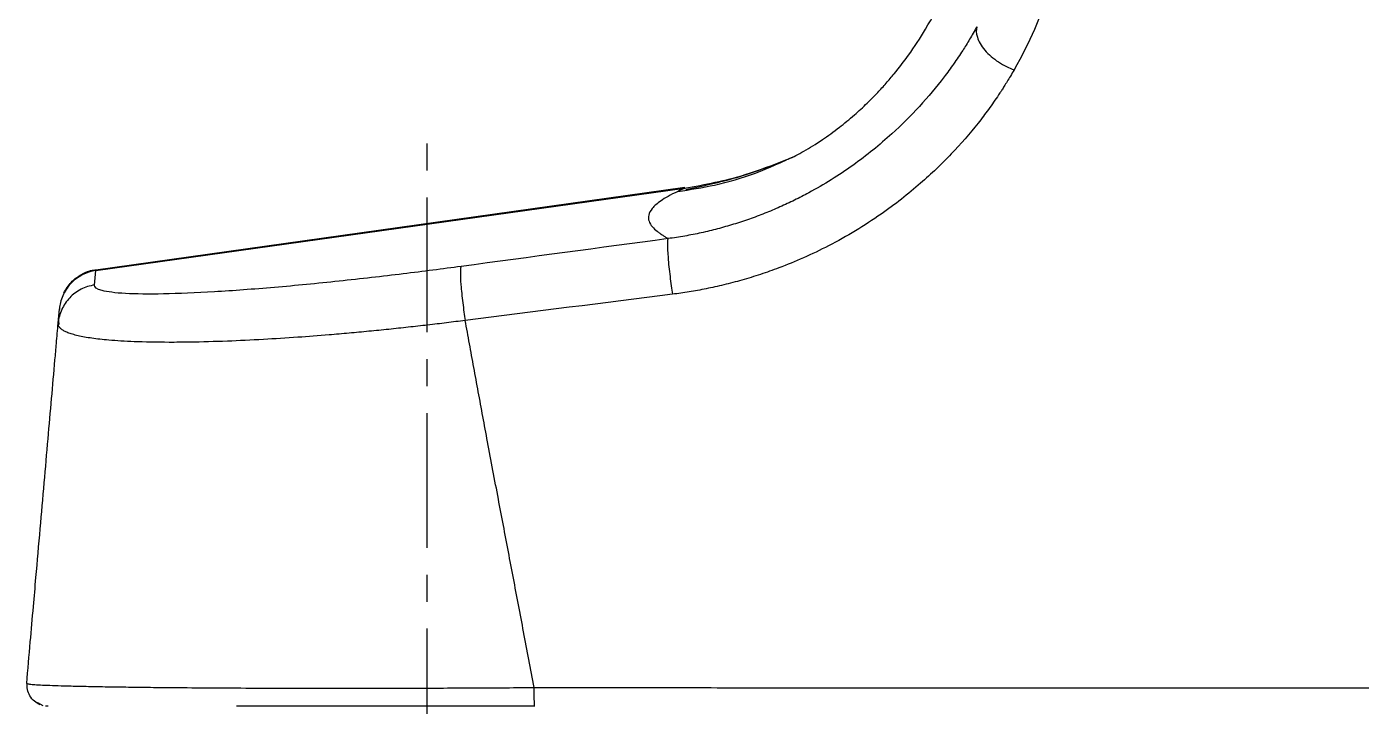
# Model space of a CAD drawing. Header units: millimetres. Extents: x 1243 to 1837, y -609 to -189.
# Drawn here: x 1561.8 to 1624.7, y -512.7 to -480.6 of the extents above; entities that cross this region are included whole.
import ezdxf

# ---------------------------------------------------------------- set-up
doc = ezdxf.new("R2010")
doc.units = ezdxf.units.MM
doc.header["$LTSCALE"] = 0.1
doc.linetypes.add('CENTERX2', pattern=[101.6, 63.5, -12.7, 12.7, -12.7])
doc.layers.get('0').update_dxf_attribs({"lineweight": 13})
doc.layers.add('CENTER', color=1, linetype='CENTERX2')

msp = doc.modelspace()

# ---------------------------------------------------------------- linework, layer by layer
at = {"color": 7, "linetype": 'Continuous', "lineweight": 25}
for p, q in [((1565.027, -492.101), (1592.796, -488.218)), ((1565.028, -492.145), (1592.785, -488.264)), ((1592.785, -488.264), (1592.805, -488.284)), ((1564.968, -492.824), (1565.028, -492.145)), ((1565.028, -492.145), (1565.031, -492.129)), ((1563.255, -494.624), (1563.314, -493.945)), ((1563.314, -493.945), (1563.311, -493.976)), ((1563.295, -494.678), (1563.281, -494.512)), ((1561.77, -511.599), (1561.843, -511.611)), ((1562.553, -512.654), (1562.295, -512.516)), ((1562.777, -512.667), (1562.66, -512.667))]:
    msp.add_line(p, q, dxfattribs=at)
for points, knots in [([(1597.671, -486.897), (1597.91, -486.779), (1598.402, -486.538), (1599.228, -486.021), (1600.03, -485.441), (1600.738, -484.859), (1601.343, -484.305), (1601.838, -483.806), (1602.271, -483.334), (1602.784, -482.73), (1603.417, -481.903), (1604.221, -480.673), (1605.069, -479.058), (1605.84, -477.04), (1606.418, -474.714), (1606.509, -473.066), (1606.554, -472.234)], [0, 0, 0, 0, 0.084151, 0.172911, 0.248957, 0.312742, 0.364637, 0.405051, 0.434647, 0.461548, 0.512566, 0.580996, 0.666255, 0.767294, 0.882469, 1, 1, 1, 1]), ([(1610.742, -475.51), (1610.601, -476.577), (1610.36, -477.727), (1609.58, -480.142), (1609.04, -481.408), (1608.315, -482.68)], [0, 0, 0, 0, 0.5, 0.5, 1, 1, 1, 1]), ([(1606.558, -480.65), (1606.502, -480.752), (1606.391, -480.95), (1606.222, -481.237), (1606.057, -481.507), (1605.81, -481.896), (1605.471, -482.4), (1604.819, -483.291), (1603.886, -484.409), (1602.468, -485.824), (1600.742, -487.221), (1599.146, -488.219), (1597.965, -488.828), (1597.274, -489.151), (1596.564, -489.45), (1595.837, -489.723), (1595.094, -489.967), (1594.337, -490.183), (1593.569, -490.367), (1592.792, -490.523), (1592.268, -490.599), (1592.006, -490.637)], [0, 0, 0, 0, 0.022173, 0.043049, 0.062643, 0.080967, 0.128056, 0.173183, 0.277938, 0.379902, 0.50883, 0.638363, 0.677822, 0.717552, 0.757518, 0.797684, 0.838007, 0.878446, 0.918955, 0.959488, 1, 1, 1, 1]), ([(1606.558, -480.65), (1606.521, -480.787), (1606.521, -480.956), (1606.641, -481.337), (1606.761, -481.55), (1607.11, -481.959), (1607.336, -482.154), (1607.822, -482.472), (1608.078, -482.595), (1608.315, -482.68)], [0, 0, 0, 0, 0.25, 0.25, 0.5, 0.5, 0.75, 0.75, 1, 1, 1, 1]), ([(1608.315, -482.68), (1608.257, -482.78), (1608.149, -482.967), (1607.992, -483.226), (1607.857, -483.443), (1607.744, -483.619), (1607.656, -483.754), (1607.452, -484.06), (1607.119, -484.538), (1606.404, -485.478), (1605.375, -486.664), (1603.858, -488.12), (1601.95, -489.611), (1600.056, -490.755), (1598.409, -491.544), (1597.331, -491.985), (1596.36, -492.328), (1595.493, -492.594), (1594.64, -492.819), (1593.81, -493.002), (1593.005, -493.151), (1592.474, -493.223), (1592.215, -493.259)], [0, 0, 0, 0, 0.019817, 0.03692, 0.051307, 0.062974, 0.071916, 0.078133, 0.123996, 0.16765, 0.268845, 0.370838, 0.488896, 0.629941, 0.693525, 0.753375, 0.797769, 0.841334, 0.883351, 0.923813, 0.962702, 1, 1, 1, 1]), ([(1592.46, -488.414), (1593.041, -488.324), (1594.282, -488.133), (1596.143, -487.595), (1597.359, -487.028), (1597.971, -486.744)], [0, 0, 0, 0, 0.304253, 0.650286, 1, 1, 1, 1]), ([(1592.785, -488.264), (1593.748, -488.084), (1595.387, -487.779), (1596.922, -487.171), (1597.556, -486.92)], [0, 0, 0, 0, 0.587293, 1, 1, 1, 1]), ([(1592.838, -488.322), (1593.641, -488.152), (1595.23, -487.817), (1596.793, -487.235), (1597.565, -486.947)], [0, 0, 0, 0, 0.5057905, 1, 1, 1, 1]), ([(1592.46, -488.414), (1592.285, -488.496), (1592.135, -488.574), (1591.876, -488.719), (1591.767, -488.787), (1591.483, -488.983), (1591.353, -489.1), (1591.168, -489.322), (1591.114, -489.426), (1591.067, -489.628), (1591.074, -489.725), (1591.137, -489.908), (1591.192, -489.993), (1591.327, -490.15), (1591.405, -490.221), (1591.531, -490.322), (1591.573, -490.354), (1591.661, -490.416), (1591.706, -490.447), (1591.796, -490.507), (1591.841, -490.535), (1591.927, -490.589), (1591.968, -490.614), (1592.006, -490.637)], [0, 0, 0, 0, 0.0625, 0.0625, 0.125, 0.125, 0.25, 0.25, 0.375, 0.375, 0.5, 0.5, 0.625, 0.625, 0.75, 0.75, 0.8125, 0.8125, 0.875, 0.875, 0.9375, 0.9375, 1, 1, 1, 1]), ([(1592.785, -488.264), (1592.728, -488.289), (1592.614, -488.34), (1592.511, -488.389), (1592.46, -488.414)], [0, 0, 0, 0, 0.500233, 1, 1, 1, 1]), ([(1592.006, -490.637), (1591.988, -490.66), (1591.975, -490.738), (1591.971, -491.039), (1591.98, -491.263), (1592.023, -491.804), (1592.056, -492.117), (1592.132, -492.723), (1592.175, -493.013), (1592.215, -493.259)], [0, 0, 0, 0, 0.25, 0.25, 0.5, 0.5, 0.75, 0.75, 1, 1, 1, 1]), ([(1582.246, -491.95), (1581.385, -492.065), (1580.476, -492.183), (1578.54, -492.418), (1577.519, -492.535), (1575.47, -492.751), (1574.442, -492.851), (1572.455, -493.022), (1571.499, -493.093), (1569.736, -493.197), (1568.93, -493.231), (1567.518, -493.258), (1566.913, -493.251), (1565.937, -493.197), (1565.566, -493.149), (1565.077, -493.015), (1564.959, -492.929), (1564.968, -492.824)], [0, 0, 0, 0, 0.125, 0.125, 0.25, 0.25, 0.375, 0.375, 0.5, 0.5, 0.625, 0.625, 0.75, 0.75, 0.875, 0.875, 1, 1, 1, 1]), ([(1582.246, -491.95), (1582.228, -491.972), (1582.215, -492.048), (1582.21, -492.337), (1582.218, -492.552), (1582.258, -493.072), (1582.289, -493.374), (1582.361, -493.964), (1582.402, -494.249), (1582.441, -494.494)], [0, 0, 0, 0, 0.25, 0.25, 0.5, 0.5, 0.75, 0.75, 1, 1, 1, 1]), ([(1565.028, -492.145), (1564.815, -492.175), (1564.596, -492.241), (1564.186, -492.452), (1563.995, -492.595), (1563.679, -492.936), (1563.554, -493.132), (1563.38, -493.538), (1563.331, -493.747), (1563.314, -493.945)], [0, 0, 0, 0, 0.25, 0.25, 0.5, 0.5, 0.75, 0.75, 1, 1, 1, 1]), ([(1563.515, -493.198), (1563.622, -493.022), (1563.836, -492.667), (1564.341, -492.307), (1564.76, -492.122), (1564.995, -492.114), (1565.03, -492.113)], [0, 0, 0, 0, 0.3153912, 0.6355287, 0.9457771, 1, 1, 1, 1]), ([(1564.968, -492.824), (1564.747, -492.855), (1564.53, -492.923), (1564.132, -493.128), (1563.95, -493.264), (1563.642, -493.587), (1563.515, -493.776), (1563.331, -494.183), (1563.274, -494.402), (1563.255, -494.624)], [0, 0, 0, 0, 0.25, 0.25, 0.5, 0.5, 0.75, 0.75, 1, 1, 1, 1]), ([(1561.77, -511.599), (1561.827, -510.946), (1561.932, -509.737), (1562.078, -508.073), (1562.234, -506.295), (1562.404, -504.348), (1562.595, -502.169), (1562.774, -500.123), (1562.942, -498.193), (1563.073, -496.699), (1563.177, -495.517), (1563.227, -494.943), (1563.255, -494.624)], [0, 0, 0, 0, 0.113759, 0.210783, 0.290934, 0.425366, 0.552738, 0.67547, 0.787841, 0.896649, 0.942743, 1, 1, 1, 1]), ([(1582.441, -494.494), (1582.295, -494.513), (1582.002, -494.55), (1581.561, -494.605), (1581.116, -494.659), (1580.666, -494.712), (1580.212, -494.764), (1579.755, -494.815), (1579.295, -494.864), (1578.832, -494.913), (1578.367, -494.96), (1577.9, -495.006), (1577.431, -495.051), (1576.962, -495.094), (1576.491, -495.135), (1575.676, -495.204), (1574.467, -495.296), (1572.851, -495.398), (1571.14, -495.479), (1569.668, -495.519), (1568.183, -495.53), (1566.857, -495.505), (1565.679, -495.433), (1564.948, -495.351), (1564.491, -495.277), (1564.185, -495.215), (1563.924, -495.146), (1563.706, -495.072), (1563.532, -494.993), (1563.399, -494.908), (1563.309, -494.818), (1563.257, -494.724), (1563.255, -494.658), (1563.254, -494.624)], [0, 0, 0, 0, 0.013712, 0.027601, 0.041668, 0.05591, 0.070328, 0.084918, 0.099682, 0.114619, 0.12973, 0.145013, 0.160469, 0.176098, 0.191898, 0.207871, 0.259041, 0.317843, 0.384252, 0.458243, 0.505008, 0.591485, 0.666565, 0.727001, 0.758389, 0.789509, 0.820364, 0.850956, 0.881286, 0.911358, 0.941172, 0.970722, 1, 1, 1, 1]), ([(1585.691, -511.792), (1585.608, -511.353), (1585.442, -510.48), (1585.196, -509.181), (1584.953, -507.901), (1584.714, -506.641), (1584.397, -504.977), (1583.989, -502.834), (1583.587, -500.71), (1583.274, -499.027), (1583.058, -497.86), (1582.847, -496.716), (1582.642, -495.595), (1582.507, -494.859), (1582.441, -494.494)], [0, 0, 0, 0, 0.075463, 0.149889, 0.223285, 0.295659, 0.367026, 0.510152, 0.666021, 0.735023, 0.802926, 0.869723, 0.935412, 1, 1, 1, 1]), ([(1562.409, -512.61), (1562.312, -512.559), (1562.116, -512.456), (1561.909, -512.194), (1561.789, -511.895), (1561.791, -511.688), (1561.792, -511.59)], [0, 0, 0, 0, 0.256132, 0.516915, 0.768581, 1, 1, 1, 1]), ([(1561.843, -511.611), (1561.881, -511.622), (1561.971, -511.647), (1562.668, -511.683), (1563.632, -511.714), (1564.645, -511.737), (1565.555, -511.754), (1566.539, -511.769), (1567.58, -511.782), (1568.854, -511.795), (1570.415, -511.807), (1572.321, -511.816), (1574.358, -511.822), (1576.738, -511.824), (1579.478, -511.821), (1582.561, -511.811), (1584.651, -511.799), (1585.691, -511.792)], [0, 0, 0, 0, 0.07169, 0.166821, 0.256582, 0.307877, 0.357231, 0.404637, 0.450096, 0.493604, 0.558162, 0.622376, 0.686239, 0.749747, 0.833821, 0.917251, 1, 1, 1, 1]), ([(1585.691, -511.792), (1587.226, -511.794), (1590.294, -511.796), (1594.895, -511.799), (1599.495, -511.802), (1604.093, -511.805), (1608.689, -511.807), (1613.284, -511.809), (1617.877, -511.81), (1622.468, -511.811), (1627.058, -511.811), (1630.117, -511.811), (1631.646, -511.812)], [0, 0, 0, 0, 0.100175, 0.200311, 0.300408, 0.400466, 0.500485, 0.600466, 0.700408, 0.800311, 0.900175, 1, 1, 1, 1]), ([(1585.714, -512.686), (1585.712, -512.686), (1585.709, -512.666), (1585.704, -512.581), (1585.701, -512.515), (1585.697, -512.344), (1585.695, -512.24), (1585.692, -512.019), (1585.692, -511.903), (1585.691, -511.792)], [0, 0, 0, 0, 0.25, 0.25, 0.5, 0.5, 0.75, 0.75, 1, 1, 1, 1]), ([(1574.229, -512.668), (1573.712, -512.668), (1572.787, -512.668), (1572.008, -512.668), (1571.664, -512.668)], [0, 0, 0, 0, 0.558525, 1, 1, 1, 1]), ([(1581.672, -512.668), (1581.515, -512.668), (1580.756, -512.668), (1579.543, -512.668), (1578.123, -512.668), (1576.938, -512.668), (1575.633, -512.668), (1574.765, -512.668), (1574.229, -512.668)], [0, 0, 0, 0, 0.058917, 0.286369, 0.468255, 0.615695, 0.763052, 1, 1, 1, 1]), ([(1585.71, -512.668), (1584.928, -512.668), (1583.571, -512.668), (1582.237, -512.668), (1581.672, -512.668)], [0, 0, 0, 0, 0.575645, 1, 1, 1, 1])]:
    msp.add_open_spline(points, degree=3, knots=knots, dxfattribs=at)
for points in [[(1592.006, -490.637), (1588.772, -491.072), (1585.518, -491.51), (1582.246, -491.95)], [(1592.215, -493.259), (1588.975, -493.668), (1585.717, -494.08), (1582.441, -494.494)]]:
    msp.add_open_spline(points, degree=3, dxfattribs=at)
at = {"layer": 'CENTER'}
msp.add_line((1580.646, -556.008), (1580.646, -485.122), dxfattribs=at)

doc.saveas('drawing.dxf')
